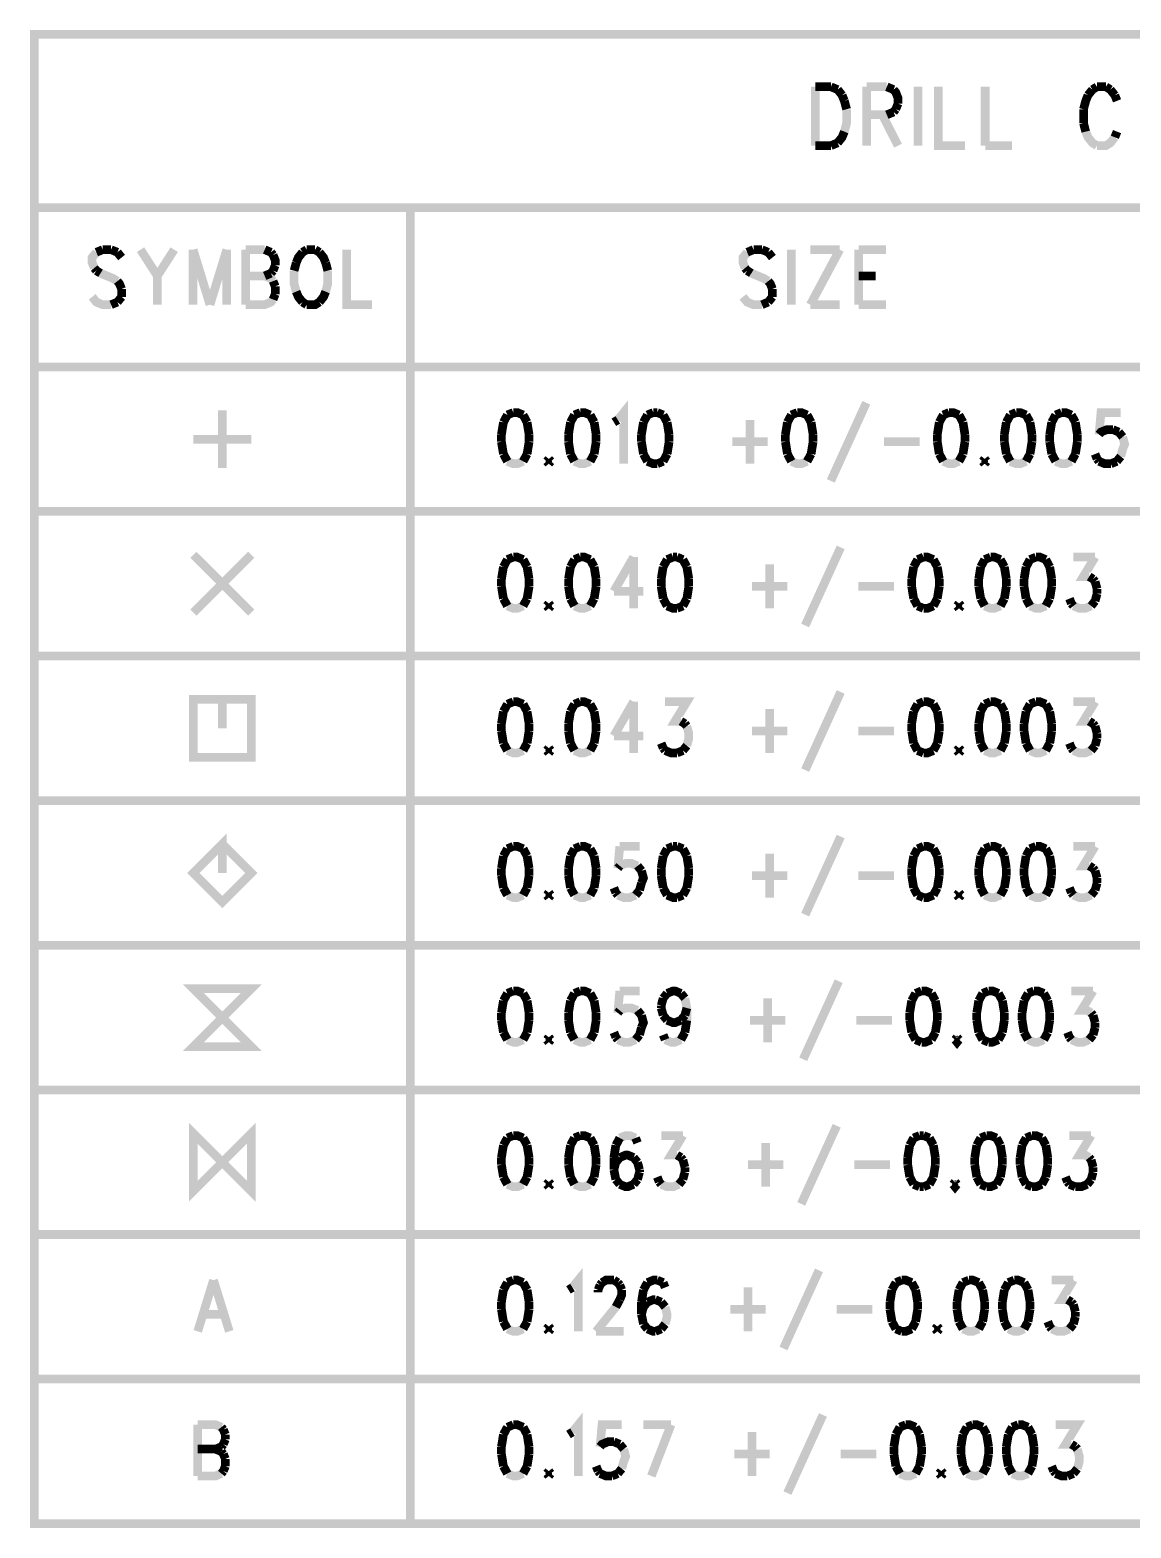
# Model space of a CAD drawing. Extents: x 7.3 to 17.4, y 4.7 to 13.3.
# Drawn here: x 13.742 to 15.646, y 8.192 to 10.783 of the extents above; entities that cross this region are included whole.
import ezdxf

# ---------------------------------------------------------------- set-up
doc = ezdxf.new("R2010")
doc.units = 0
doc.layers.add('DD_PHO', color=6, linetype='CONTINUOUS')

msp = doc.modelspace()

# ---------------------------------------------------------------- linework, layer by layer
at = {"layer": 'DD_PHO', "const_width": 0.015}
for points in [[(13.75, 10.775), (13.75, 8.2), (17.4, 8.2), (17.4, 10.775), (13.75, 10.775)], [(15.1, 10.68421), (15.1, 10.5825)], [(15.1, 10.68421), (15.12704, 10.68421)], [(15.12704, 10.68421), (15.13863, 10.67937)], [(15.13863, 10.67937), (15.14636, 10.66968)], [(15.14636, 10.66968), (15.15022, 10.66)], [(15.18886, 10.68421), (15.18886, 10.5825)], [(15.18886, 10.68421), (15.22363, 10.68421)], [(15.22363, 10.68421), (15.23522, 10.67937)], [(15.23522, 10.67937), (15.23909, 10.67453), (15.24295, 10.66484), (15.24295, 10.65515)], [(15.27772, 10.68421), (15.27772, 10.5825)], [(15.3125, 10.68421), (15.3125, 10.5825), (15.35886, 10.5825)], [(15.39363, 10.68421), (15.39363, 10.5825)], [(15.57136, 10.66968), (15.5675, 10.66), (15.56363, 10.64546)], [(15.57909, 10.67937), (15.57136, 10.66968)], [(15.58681, 10.68421), (15.57909, 10.67937)], [(15.60227, 10.68421), (15.58681, 10.68421)], [(15.61, 10.67937), (15.60227, 10.68421)], [(15.61772, 10.66968), (15.61, 10.67937)], [(15.62159, 10.66), (15.61772, 10.66968)], [(15.15022, 10.66), (15.15409, 10.64546)], [(15.15409, 10.64546), (15.15409, 10.62125), (15.15022, 10.60671)], [(15.23522, 10.64062), (15.22363, 10.63578)], [(15.23909, 10.64546), (15.23522, 10.64062)], [(15.24295, 10.65515), (15.23909, 10.64546)], [(15.56363, 10.64546), (15.56363, 10.62125)], [(15.22363, 10.63578), (15.18886, 10.63578)], [(15.2159, 10.63578), (15.24295, 10.5825)], [(15.56363, 10.62125), (15.5675, 10.60671)], [(15.13863, 10.58734), (15.12704, 10.5825)], [(15.15022, 10.60671), (15.14636, 10.59703), (15.13863, 10.58734)], [(15.5675, 10.60671), (15.57136, 10.59703), (15.57909, 10.58734), (15.58681, 10.5825)], [(15.58681, 10.5825), (15.60227, 10.5825), (15.61, 10.58734), (15.61772, 10.59703)], [(15.61772, 10.59703), (15.62159, 10.60671)], [(15.12704, 10.5825), (15.1, 10.5825)], [(15.39363, 10.5825), (15.44, 10.5825)], [(13.75, 10.475), (17.4, 10.475)], [(14.4, 10.475), (14.4, 8.2)], [(13.85727, 10.39812), (13.85, 10.38906), (13.85, 10.38), (13.85363, 10.37093)], [(13.86818, 10.40265), (13.85727, 10.39812)], [(13.88272, 10.40265), (13.86818, 10.40265)], [(13.89363, 10.39812), (13.88272, 10.40265)], [(13.9009, 10.38906), (13.89363, 10.39812)], [(13.93363, 10.40265), (13.96272, 10.35734)], [(13.99181, 10.40265), (13.96272, 10.35734)], [(14.02454, 10.40265), (14.02454, 10.3075)], [(14.02454, 10.40265), (14.05363, 10.3075)], [(14.08272, 10.40265), (14.05363, 10.3075)], [(14.08272, 10.40265), (14.08272, 10.3075)], [(14.11545, 10.40265), (14.11545, 10.3075)], [(14.11545, 10.40265), (14.14818, 10.40265)], [(14.14818, 10.40265), (14.15909, 10.39812)], [(14.15909, 10.39812), (14.16272, 10.39359)], [(14.16272, 10.39359), (14.16636, 10.38453), (14.16636, 10.37546)], [(14.20272, 10.38), (14.19909, 10.3664)], [(14.21363, 10.39812), (14.20636, 10.38906), (14.20272, 10.38)], [(14.2209, 10.40265), (14.21363, 10.39812)], [(14.23545, 10.40265), (14.2209, 10.40265)], [(14.24272, 10.39812), (14.23545, 10.40265)], [(14.25363, 10.38), (14.25, 10.38906), (14.24272, 10.39812)], [(14.25727, 10.3664), (14.25363, 10.38)], [(14.29, 10.40265), (14.29, 10.3075), (14.33363, 10.3075)], [(14.98227, 10.39812), (14.975, 10.38906), (14.975, 10.38), (14.97863, 10.37093)], [(14.99318, 10.40265), (14.98227, 10.39812)], [(15.00772, 10.40265), (14.99318, 10.40265)], [(15.01863, 10.39812), (15.00772, 10.40265)], [(15.0259, 10.38906), (15.01863, 10.39812)], [(15.05863, 10.40265), (15.05863, 10.3075)], [(15.14227, 10.40265), (15.09136, 10.3075)], [(15.09136, 10.40265), (15.14227, 10.40265)], [(15.175, 10.40265), (15.175, 10.3075)], [(15.175, 10.40265), (15.22227, 10.40265)], [(13.85363, 10.37093), (13.85727, 10.3664)], [(13.85727, 10.3664), (13.86454, 10.36187)], [(13.86454, 10.36187), (13.88636, 10.35281), (13.89363, 10.34828)], [(13.96272, 10.35734), (13.96272, 10.3075)], [(14.11545, 10.35734), (14.14818, 10.35734), (14.15909, 10.35281), (14.16272, 10.34828)], [(14.15909, 10.36187), (14.14818, 10.35734)], [(14.16272, 10.3664), (14.15909, 10.36187)], [(14.16636, 10.37546), (14.16272, 10.3664)], [(14.19909, 10.3664), (14.19909, 10.34375), (14.20272, 10.33015)], [(14.25363, 10.33015), (14.25727, 10.34375), (14.25727, 10.3664)], [(14.97863, 10.37093), (14.98227, 10.3664)], [(14.98227, 10.3664), (14.98954, 10.36187)], [(14.98954, 10.36187), (15.01136, 10.35281), (15.01863, 10.34828)], [(15.175, 10.35734), (15.20409, 10.35734)], [(13.89363, 10.34828), (13.89727, 10.34375), (13.9009, 10.33468)], [(13.9009, 10.33468), (13.9009, 10.32109)], [(14.16272, 10.34828), (14.16636, 10.33921)], [(14.16636, 10.33921), (14.16636, 10.32562)], [(14.20272, 10.33015), (14.20636, 10.32109), (14.21363, 10.31203)], [(14.24272, 10.31203), (14.25, 10.32109), (14.25363, 10.33015)], [(15.01863, 10.34828), (15.02227, 10.34375), (15.0259, 10.33468)], [(15.0259, 10.33468), (15.0259, 10.32109)], [(13.88272, 10.3075), (13.86818, 10.3075), (13.85727, 10.31203), (13.85, 10.32109)], [(13.89363, 10.31203), (13.88272, 10.3075)], [(13.9009, 10.32109), (13.89363, 10.31203)], [(14.16272, 10.31656), (14.15909, 10.31203), (14.14818, 10.3075), (14.11545, 10.3075)], [(14.16636, 10.32562), (14.16272, 10.31656)], [(14.21363, 10.31203), (14.2209, 10.3075)], [(14.2209, 10.3075), (14.23545, 10.3075), (14.24272, 10.31203)], [(15.00772, 10.3075), (14.99318, 10.3075), (14.98227, 10.31203), (14.975, 10.32109)], [(15.01863, 10.31203), (15.00772, 10.3075)], [(15.0259, 10.32109), (15.01863, 10.31203)], [(15.09136, 10.3075), (15.14227, 10.3075)], [(15.175, 10.3075), (15.22227, 10.3075)], [(17.4, 10.2), (13.75, 10.2)], [(14.075, 10.125), (14.075, 10.025)], [(14.57795, 10.12109), (14.56772, 10.11687)], [(14.595, 10.11687), (14.58477, 10.12109), (14.57795, 10.12109)], [(14.69386, 10.12109), (14.68363, 10.11687)], [(14.7109, 10.11687), (14.70068, 10.12109), (14.69386, 10.12109)], [(14.75863, 10.10843), (14.76886, 10.12109), (14.76886, 10.0325)], [(14.82, 10.12109), (14.80977, 10.11687)], [(14.82681, 10.12109), (14.82, 10.12109)], [(14.83704, 10.11687), (14.82681, 10.12109)], [(15.06886, 10.12109), (15.05863, 10.11687)], [(15.0859, 10.11687), (15.07568, 10.12109), (15.06886, 10.12109)], [(15.18818, 10.13796), (15.12681, 10.00296)], [(15.33136, 10.12109), (15.32113, 10.11687)], [(15.3484, 10.11687), (15.33818, 10.12109), (15.33136, 10.12109)], [(15.44727, 10.12109), (15.43704, 10.11687)], [(15.46431, 10.11687), (15.45409, 10.12109), (15.44727, 10.12109)], [(15.52568, 10.12109), (15.51545, 10.11687)], [(15.54272, 10.11687), (15.5325, 10.12109), (15.52568, 10.12109)], [(15.62795, 10.12109), (15.59386, 10.12109), (15.59045, 10.08312)], [(14.5609, 10.10421), (14.5575, 10.08312)], [(14.56772, 10.11687), (14.5609, 10.10421)], [(14.60181, 10.10421), (14.595, 10.11687)], [(14.60522, 10.08312), (14.60181, 10.10421)], [(14.67681, 10.10421), (14.6734, 10.08312)], [(14.68363, 10.11687), (14.67681, 10.10421)], [(14.71772, 10.10421), (14.7109, 10.11687)], [(14.72113, 10.08312), (14.71772, 10.10421)], [(14.75181, 10.10421), (14.75863, 10.10843)], [(14.80295, 10.10421), (14.79954, 10.08312)], [(14.80977, 10.11687), (14.80295, 10.10421)], [(14.84386, 10.10421), (14.83704, 10.11687)], [(14.84727, 10.08312), (14.84386, 10.10421)], [(14.98704, 10.10843), (14.98704, 10.0325)], [(15.05181, 10.10421), (15.0484, 10.08312)], [(15.05863, 10.11687), (15.05181, 10.10421)], [(15.09272, 10.10421), (15.0859, 10.11687)], [(15.09613, 10.08312), (15.09272, 10.10421)], [(15.31431, 10.10421), (15.3109, 10.08312)], [(15.32113, 10.11687), (15.31431, 10.10421)], [(15.35522, 10.10421), (15.3484, 10.11687)], [(15.35863, 10.08312), (15.35522, 10.10421)], [(15.43022, 10.10421), (15.42681, 10.08312)], [(15.43704, 10.11687), (15.43022, 10.10421)], [(15.47113, 10.10421), (15.46431, 10.11687)], [(15.47454, 10.08312), (15.47113, 10.10421)], [(15.50863, 10.10421), (15.50522, 10.08312)], [(15.51545, 10.11687), (15.50863, 10.10421)], [(15.54954, 10.10421), (15.54272, 10.11687)], [(15.55295, 10.08312), (15.54954, 10.10421)], [(14.025, 10.075), (14.125, 10.075)], [(14.5575, 10.08312), (14.5575, 10.07046)], [(14.5575, 10.07046), (14.5609, 10.04937)], [(14.60181, 10.04937), (14.60522, 10.07046)], [(14.60522, 10.07046), (14.60522, 10.08312)], [(14.6734, 10.08312), (14.6734, 10.07046)], [(14.6734, 10.07046), (14.67681, 10.04937)], [(14.71772, 10.04937), (14.72113, 10.07046)], [(14.72113, 10.07046), (14.72113, 10.08312)], [(14.79954, 10.08312), (14.79954, 10.07046)], [(14.79954, 10.07046), (14.80295, 10.04937)], [(14.84386, 10.04937), (14.84727, 10.07046)], [(14.84727, 10.07046), (14.84727, 10.08312)], [(14.95636, 10.07046), (15.01772, 10.07046)], [(15.0484, 10.08312), (15.0484, 10.07046)], [(15.0484, 10.07046), (15.05181, 10.04937)], [(15.09272, 10.04937), (15.09613, 10.07046)], [(15.09613, 10.07046), (15.09613, 10.08312)], [(15.21886, 10.07046), (15.28022, 10.07046)], [(15.3109, 10.08312), (15.3109, 10.07046)], [(15.3109, 10.07046), (15.31431, 10.04937)], [(15.35522, 10.04937), (15.35863, 10.07046)], [(15.35863, 10.07046), (15.35863, 10.08312)], [(15.42681, 10.08312), (15.42681, 10.07046)], [(15.42681, 10.07046), (15.43022, 10.04937)], [(15.47113, 10.04937), (15.47454, 10.07046)], [(15.47454, 10.07046), (15.47454, 10.08312)], [(15.50522, 10.08312), (15.50522, 10.07046)], [(15.50522, 10.07046), (15.50863, 10.04937)], [(15.54954, 10.04937), (15.55295, 10.07046)], [(15.55295, 10.07046), (15.55295, 10.08312)], [(15.59045, 10.08312), (15.59386, 10.08734), (15.60409, 10.09156), (15.61431, 10.09156)], [(15.61431, 10.09156), (15.62454, 10.08734)], [(15.62454, 10.08734), (15.63136, 10.0789)], [(15.63136, 10.0789), (15.63477, 10.06625), (15.63136, 10.05781), (15.62795, 10.04515)], [(14.5609, 10.04937), (14.56772, 10.03671)], [(14.595, 10.03671), (14.60181, 10.04937)], [(14.67681, 10.04937), (14.68363, 10.03671)], [(14.7109, 10.03671), (14.71772, 10.04937)], [(14.80295, 10.04937), (14.80977, 10.03671)], [(14.83704, 10.03671), (14.84386, 10.04937)], [(15.05181, 10.04937), (15.05863, 10.03671)], [(15.0859, 10.03671), (15.09272, 10.04937)], [(15.31431, 10.04937), (15.32113, 10.03671)], [(15.3484, 10.03671), (15.35522, 10.04937)], [(15.43022, 10.04937), (15.43704, 10.03671)], [(15.46431, 10.03671), (15.47113, 10.04937)], [(15.50863, 10.04937), (15.51545, 10.03671)], [(15.54272, 10.03671), (15.54954, 10.04937)], [(15.58704, 10.04093), (15.58363, 10.04937)], [(15.62795, 10.04515), (15.62113, 10.03671)], [(14.56772, 10.03671), (14.57795, 10.0325), (14.58477, 10.0325), (14.595, 10.03671)], [(14.63931, 10.04093), (14.6359, 10.03671)], [(14.6359, 10.03671), (14.63931, 10.0325)], [(14.64272, 10.03671), (14.63931, 10.04093)], [(14.63931, 10.0325), (14.64272, 10.03671)], [(14.68363, 10.03671), (14.69386, 10.0325), (14.70068, 10.0325), (14.7109, 10.03671)], [(14.80977, 10.03671), (14.82, 10.0325), (14.82681, 10.0325)], [(14.82681, 10.0325), (14.83704, 10.03671)], [(15.05863, 10.03671), (15.06886, 10.0325), (15.07568, 10.0325), (15.0859, 10.03671)], [(15.32113, 10.03671), (15.33136, 10.0325), (15.33818, 10.0325), (15.3484, 10.03671)], [(15.39272, 10.04093), (15.38931, 10.03671)], [(15.38931, 10.03671), (15.39272, 10.0325)], [(15.39613, 10.03671), (15.39272, 10.04093)], [(15.39272, 10.0325), (15.39613, 10.03671)], [(15.43704, 10.03671), (15.44727, 10.0325), (15.45409, 10.0325), (15.46431, 10.03671)], [(15.51545, 10.03671), (15.52568, 10.0325), (15.5325, 10.0325), (15.54272, 10.03671)], [(15.59045, 10.03671), (15.58704, 10.04093)], [(15.6109, 10.0325), (15.60068, 10.0325), (15.59045, 10.03671)], [(15.62113, 10.03671), (15.6109, 10.0325)], [(13.75, 9.95), (17.4, 9.95)], [(15.14386, 9.88796), (15.0825, 9.75296)], [(14.025, 9.875), (14.125, 9.775)], [(14.125, 9.875), (14.025, 9.775)], [(14.56772, 9.86687), (14.5609, 9.85421)], [(14.57795, 9.87109), (14.56772, 9.86687)], [(14.595, 9.86687), (14.58477, 9.87109), (14.57795, 9.87109)], [(14.60181, 9.85421), (14.595, 9.86687)], [(14.68363, 9.86687), (14.67681, 9.85421)], [(14.69386, 9.87109), (14.68363, 9.86687)], [(14.7109, 9.86687), (14.70068, 9.87109), (14.69386, 9.87109)], [(14.71772, 9.85421), (14.7109, 9.86687)], [(14.7859, 9.87109), (14.75181, 9.81203)], [(14.7859, 9.87109), (14.7859, 9.7825)], [(14.84386, 9.86687), (14.83704, 9.85421)], [(14.85409, 9.87109), (14.84386, 9.86687)], [(14.8609, 9.87109), (14.85409, 9.87109)], [(14.87113, 9.86687), (14.8609, 9.87109)], [(14.87795, 9.85421), (14.87113, 9.86687)], [(15.27681, 9.86687), (15.27, 9.85421)], [(15.28704, 9.87109), (15.27681, 9.86687)], [(15.30409, 9.86687), (15.29386, 9.87109), (15.28704, 9.87109)], [(15.3109, 9.85421), (15.30409, 9.86687)], [(15.39272, 9.86687), (15.3859, 9.85421)], [(15.40295, 9.87109), (15.39272, 9.86687)], [(15.42, 9.86687), (15.40977, 9.87109), (15.40295, 9.87109)], [(15.42681, 9.85421), (15.42, 9.86687)], [(15.47113, 9.86687), (15.46431, 9.85421)], [(15.48136, 9.87109), (15.47113, 9.86687)], [(15.4984, 9.86687), (15.48818, 9.87109), (15.48136, 9.87109)], [(15.50522, 9.85421), (15.4984, 9.86687)], [(15.54613, 9.87109), (15.58363, 9.87109)], [(15.58363, 9.87109), (15.56318, 9.83734), (15.5734, 9.83734)], [(14.5609, 9.85421), (14.5575, 9.83312)], [(14.60522, 9.83312), (14.60181, 9.85421)], [(14.67681, 9.85421), (14.6734, 9.83312)], [(14.72113, 9.83312), (14.71772, 9.85421)], [(14.83704, 9.85421), (14.83363, 9.83312)], [(14.88136, 9.83312), (14.87795, 9.85421)], [(15.02113, 9.85843), (15.02113, 9.7825)], [(15.27, 9.85421), (15.26659, 9.83312)], [(15.31431, 9.83312), (15.3109, 9.85421)], [(15.3859, 9.85421), (15.3825, 9.83312)], [(15.43022, 9.83312), (15.42681, 9.85421)], [(15.46431, 9.85421), (15.4609, 9.83312)], [(15.50863, 9.83312), (15.50522, 9.85421)], [(15.5734, 9.83734), (15.58022, 9.83312)], [(14.5575, 9.83312), (14.5575, 9.82046)], [(14.5575, 9.82046), (14.5609, 9.79937)], [(14.60181, 9.79937), (14.60522, 9.82046)], [(14.60522, 9.82046), (14.60522, 9.83312)], [(14.6734, 9.83312), (14.6734, 9.82046)], [(14.6734, 9.82046), (14.67681, 9.79937)], [(14.71772, 9.79937), (14.72113, 9.82046)], [(14.72113, 9.82046), (14.72113, 9.83312)], [(14.75181, 9.81203), (14.80295, 9.81203)], [(14.83363, 9.83312), (14.83363, 9.82046)], [(14.83363, 9.82046), (14.83704, 9.79937)], [(14.87795, 9.79937), (14.88136, 9.82046)], [(14.88136, 9.82046), (14.88136, 9.83312)], [(14.99045, 9.82046), (15.05181, 9.82046)], [(15.17454, 9.82046), (15.2359, 9.82046)], [(15.26659, 9.83312), (15.26659, 9.82046)], [(15.26659, 9.82046), (15.27, 9.79937)], [(15.3109, 9.79937), (15.31431, 9.82046)], [(15.31431, 9.82046), (15.31431, 9.83312)], [(15.3825, 9.83312), (15.3825, 9.82046)], [(15.3825, 9.82046), (15.3859, 9.79937)], [(15.42681, 9.79937), (15.43022, 9.82046)], [(15.43022, 9.82046), (15.43022, 9.83312)], [(15.4609, 9.83312), (15.4609, 9.82046)], [(15.4609, 9.82046), (15.46431, 9.79937)], [(15.50522, 9.79937), (15.50863, 9.82046)], [(15.50863, 9.82046), (15.50863, 9.83312)], [(15.58022, 9.83312), (15.58363, 9.8289)], [(15.58363, 9.8289), (15.58704, 9.81625)], [(15.58704, 9.81625), (15.58704, 9.80781)], [(14.5609, 9.79937), (14.56772, 9.78671)], [(14.56772, 9.78671), (14.57795, 9.7825), (14.58477, 9.7825), (14.595, 9.78671)], [(14.595, 9.78671), (14.60181, 9.79937)], [(14.63931, 9.79093), (14.6359, 9.78671)], [(14.6359, 9.78671), (14.63931, 9.7825)], [(14.64272, 9.78671), (14.63931, 9.79093)], [(14.63931, 9.7825), (14.64272, 9.78671)], [(14.67681, 9.79937), (14.68363, 9.78671)], [(14.68363, 9.78671), (14.69386, 9.7825), (14.70068, 9.7825), (14.7109, 9.78671)], [(14.7109, 9.78671), (14.71772, 9.79937)], [(14.83704, 9.79937), (14.84386, 9.78671)], [(14.84386, 9.78671), (14.85409, 9.7825), (14.8609, 9.7825)], [(14.8609, 9.7825), (14.87113, 9.78671)], [(14.87113, 9.78671), (14.87795, 9.79937)], [(15.27, 9.79937), (15.27681, 9.78671)], [(15.27681, 9.78671), (15.28704, 9.7825)], [(15.28704, 9.7825), (15.29386, 9.7825), (15.30409, 9.78671)], [(15.30409, 9.78671), (15.3109, 9.79937)], [(15.3484, 9.79093), (15.345, 9.78671)], [(15.345, 9.78671), (15.3484, 9.7825)], [(15.35181, 9.78671), (15.3484, 9.79093)], [(15.3484, 9.7825), (15.35181, 9.78671)], [(15.3859, 9.79937), (15.39272, 9.78671)], [(15.39272, 9.78671), (15.40295, 9.7825), (15.40977, 9.7825), (15.42, 9.78671)], [(15.42, 9.78671), (15.42681, 9.79937)], [(15.46431, 9.79937), (15.47113, 9.78671)], [(15.47113, 9.78671), (15.48136, 9.7825), (15.48818, 9.7825), (15.4984, 9.78671)], [(15.4984, 9.78671), (15.50522, 9.79937)], [(15.54272, 9.79093), (15.53931, 9.79937)], [(15.54613, 9.78671), (15.54272, 9.79093)], [(15.57681, 9.78671), (15.56659, 9.7825), (15.55636, 9.7825), (15.54613, 9.78671)], [(15.58363, 9.79515), (15.57681, 9.78671)], [(15.58704, 9.80781), (15.58363, 9.79515)], [(13.75, 9.7), (17.4, 9.7)], [(15.14386, 9.63796), (15.0825, 9.50296)], [(14.075, 9.575), (14.075, 9.625), (14.025, 9.625), (14.025, 9.525), (14.125, 9.525), (14.125, 9.625), (14.075, 9.625)], [(14.5609, 9.60421), (14.5575, 9.58312)], [(14.56772, 9.61687), (14.5609, 9.60421)], [(14.57795, 9.62109), (14.56772, 9.61687)], [(14.595, 9.61687), (14.58477, 9.62109), (14.57795, 9.62109)], [(14.60181, 9.60421), (14.595, 9.61687)], [(14.60522, 9.58312), (14.60181, 9.60421)], [(14.67681, 9.60421), (14.6734, 9.58312)], [(14.68363, 9.61687), (14.67681, 9.60421)], [(14.69386, 9.62109), (14.68363, 9.61687)], [(14.7109, 9.61687), (14.70068, 9.62109), (14.69386, 9.62109)], [(14.71772, 9.60421), (14.7109, 9.61687)], [(14.72113, 9.58312), (14.71772, 9.60421)], [(14.7859, 9.62109), (14.75181, 9.56203)], [(14.7859, 9.62109), (14.7859, 9.5325)], [(14.84045, 9.62109), (14.87795, 9.62109), (14.8575, 9.58734), (14.86772, 9.58734)], [(15.02113, 9.60843), (15.02113, 9.5325)], [(15.27, 9.60421), (15.26659, 9.58312)], [(15.27681, 9.61687), (15.27, 9.60421)], [(15.28704, 9.62109), (15.27681, 9.61687)], [(15.30409, 9.61687), (15.29386, 9.62109), (15.28704, 9.62109)], [(15.3109, 9.60421), (15.30409, 9.61687)], [(15.31431, 9.58312), (15.3109, 9.60421)], [(15.3859, 9.60421), (15.3825, 9.58312)], [(15.39272, 9.61687), (15.3859, 9.60421)], [(15.40295, 9.62109), (15.39272, 9.61687)], [(15.42, 9.61687), (15.40977, 9.62109), (15.40295, 9.62109)], [(15.42681, 9.60421), (15.42, 9.61687)], [(15.43022, 9.58312), (15.42681, 9.60421)], [(15.46431, 9.60421), (15.4609, 9.58312)], [(15.47113, 9.61687), (15.46431, 9.60421)], [(15.48136, 9.62109), (15.47113, 9.61687)], [(15.4984, 9.61687), (15.48818, 9.62109), (15.48136, 9.62109)], [(15.50522, 9.60421), (15.4984, 9.61687)], [(15.50863, 9.58312), (15.50522, 9.60421)], [(15.54613, 9.62109), (15.58363, 9.62109)], [(15.58363, 9.62109), (15.56318, 9.58734), (15.5734, 9.58734)], [(14.5575, 9.58312), (14.5575, 9.57046)], [(14.60522, 9.57046), (14.60522, 9.58312)], [(14.6734, 9.58312), (14.6734, 9.57046)], [(14.72113, 9.57046), (14.72113, 9.58312)], [(14.86772, 9.58734), (14.87454, 9.58312)], [(14.87454, 9.58312), (14.87795, 9.5789)], [(14.87795, 9.5789), (14.88136, 9.56625), (14.88136, 9.55781), (14.87795, 9.54515)], [(15.26659, 9.58312), (15.26659, 9.57046)], [(15.31431, 9.57046), (15.31431, 9.58312)], [(15.3825, 9.58312), (15.3825, 9.57046)], [(15.43022, 9.57046), (15.43022, 9.58312)], [(15.4609, 9.58312), (15.4609, 9.57046)], [(15.50863, 9.57046), (15.50863, 9.58312)], [(15.5734, 9.58734), (15.58022, 9.58312)], [(15.58022, 9.58312), (15.58363, 9.5789)], [(15.58363, 9.5789), (15.58704, 9.56625)], [(14.5575, 9.57046), (14.5609, 9.54937)], [(14.60181, 9.54937), (14.60522, 9.57046)], [(14.6734, 9.57046), (14.67681, 9.54937)], [(14.71772, 9.54937), (14.72113, 9.57046)], [(14.75181, 9.56203), (14.80295, 9.56203)], [(14.99045, 9.57046), (15.05181, 9.57046)], [(15.17454, 9.57046), (15.2359, 9.57046)], [(15.26659, 9.57046), (15.27, 9.54937)], [(15.3109, 9.54937), (15.31431, 9.57046)], [(15.3825, 9.57046), (15.3859, 9.54937)], [(15.42681, 9.54937), (15.43022, 9.57046)], [(15.4609, 9.57046), (15.46431, 9.54937)], [(15.50522, 9.54937), (15.50863, 9.57046)], [(15.58704, 9.55781), (15.58363, 9.54515)], [(15.58704, 9.56625), (15.58704, 9.55781)], [(14.5609, 9.54937), (14.56772, 9.53671)], [(14.56772, 9.53671), (14.57795, 9.5325), (14.58477, 9.5325), (14.595, 9.53671)], [(14.595, 9.53671), (14.60181, 9.54937)], [(14.63931, 9.54093), (14.6359, 9.53671)], [(14.6359, 9.53671), (14.63931, 9.5325)], [(14.64272, 9.53671), (14.63931, 9.54093)], [(14.63931, 9.5325), (14.64272, 9.53671)], [(14.67681, 9.54937), (14.68363, 9.53671)], [(14.68363, 9.53671), (14.69386, 9.5325), (14.70068, 9.5325), (14.7109, 9.53671)], [(14.7109, 9.53671), (14.71772, 9.54937)], [(14.83704, 9.54093), (14.83363, 9.54937)], [(14.84045, 9.53671), (14.83704, 9.54093)], [(14.8609, 9.5325), (14.85068, 9.5325), (14.84045, 9.53671)], [(14.87113, 9.53671), (14.8609, 9.5325)], [(14.87795, 9.54515), (14.87113, 9.53671)], [(15.27, 9.54937), (15.27681, 9.53671)], [(15.27681, 9.53671), (15.28704, 9.5325)], [(15.28704, 9.5325), (15.29386, 9.5325), (15.30409, 9.53671)], [(15.30409, 9.53671), (15.3109, 9.54937)], [(15.3484, 9.54093), (15.345, 9.53671)], [(15.345, 9.53671), (15.3484, 9.5325)], [(15.35181, 9.53671), (15.3484, 9.54093)], [(15.3484, 9.5325), (15.35181, 9.53671)], [(15.3859, 9.54937), (15.39272, 9.53671)], [(15.39272, 9.53671), (15.40295, 9.5325), (15.40977, 9.5325), (15.42, 9.53671)], [(15.42, 9.53671), (15.42681, 9.54937)], [(15.46431, 9.54937), (15.47113, 9.53671)], [(15.47113, 9.53671), (15.48136, 9.5325), (15.48818, 9.5325), (15.4984, 9.53671)], [(15.4984, 9.53671), (15.50522, 9.54937)], [(15.54272, 9.54093), (15.53931, 9.54937)], [(15.54613, 9.53671), (15.54272, 9.54093)], [(15.57681, 9.53671), (15.56659, 9.5325), (15.55636, 9.5325), (15.54613, 9.53671)], [(15.58363, 9.54515), (15.57681, 9.53671)], [(13.75, 9.45), (17.4, 9.45)], [(14.075, 9.325), (14.075, 9.375), (14.025, 9.325), (14.075, 9.275), (14.125, 9.325), (14.075, 9.375)], [(14.57795, 9.37109), (14.56772, 9.36687)], [(14.595, 9.36687), (14.58477, 9.37109), (14.57795, 9.37109)], [(14.69386, 9.37109), (14.68363, 9.36687)], [(14.7109, 9.36687), (14.70068, 9.37109), (14.69386, 9.37109)], [(14.76204, 9.37109), (14.75863, 9.33312)], [(14.79613, 9.37109), (14.76204, 9.37109)], [(14.85409, 9.37109), (14.84386, 9.36687)], [(14.8609, 9.37109), (14.85409, 9.37109)], [(14.87113, 9.36687), (14.8609, 9.37109)], [(15.14386, 9.38796), (15.0825, 9.25296)], [(15.28704, 9.37109), (15.27681, 9.36687)], [(15.30409, 9.36687), (15.29386, 9.37109), (15.28704, 9.37109)], [(15.40295, 9.37109), (15.39272, 9.36687)], [(15.42, 9.36687), (15.40977, 9.37109), (15.40295, 9.37109)], [(15.48136, 9.37109), (15.47113, 9.36687)], [(15.4984, 9.36687), (15.48818, 9.37109), (15.48136, 9.37109)], [(15.54613, 9.37109), (15.58363, 9.37109)], [(15.58363, 9.37109), (15.56318, 9.33734), (15.5734, 9.33734)], [(14.5609, 9.35421), (14.5575, 9.33312)], [(14.56772, 9.36687), (14.5609, 9.35421)], [(14.60181, 9.35421), (14.595, 9.36687)], [(14.60522, 9.33312), (14.60181, 9.35421)], [(14.67681, 9.35421), (14.6734, 9.33312)], [(14.68363, 9.36687), (14.67681, 9.35421)], [(14.71772, 9.35421), (14.7109, 9.36687)], [(14.72113, 9.33312), (14.71772, 9.35421)], [(14.83704, 9.35421), (14.83363, 9.33312)], [(14.84386, 9.36687), (14.83704, 9.35421)], [(14.87795, 9.35421), (14.87113, 9.36687)], [(14.88136, 9.33312), (14.87795, 9.35421)], [(15.02113, 9.35843), (15.02113, 9.2825)], [(15.27, 9.35421), (15.26659, 9.33312)], [(15.27681, 9.36687), (15.27, 9.35421)], [(15.3109, 9.35421), (15.30409, 9.36687)], [(15.31431, 9.33312), (15.3109, 9.35421)], [(15.3859, 9.35421), (15.3825, 9.33312)], [(15.39272, 9.36687), (15.3859, 9.35421)], [(15.42681, 9.35421), (15.42, 9.36687)], [(15.43022, 9.33312), (15.42681, 9.35421)], [(15.46431, 9.35421), (15.4609, 9.33312)], [(15.47113, 9.36687), (15.46431, 9.35421)], [(15.50522, 9.35421), (15.4984, 9.36687)], [(15.50863, 9.33312), (15.50522, 9.35421)], [(14.5575, 9.33312), (14.5575, 9.32046)], [(14.5575, 9.32046), (14.5609, 9.29937)], [(14.60181, 9.29937), (14.60522, 9.32046)], [(14.60522, 9.32046), (14.60522, 9.33312)], [(14.6734, 9.33312), (14.6734, 9.32046)], [(14.6734, 9.32046), (14.67681, 9.29937)], [(14.71772, 9.29937), (14.72113, 9.32046)], [(14.72113, 9.32046), (14.72113, 9.33312)], [(14.75863, 9.33312), (14.76204, 9.33734)], [(14.76204, 9.33734), (14.77227, 9.34156), (14.7825, 9.34156), (14.79272, 9.33734)], [(14.79272, 9.33734), (14.79954, 9.3289)], [(14.79954, 9.3289), (14.80295, 9.31625), (14.79954, 9.30781)], [(14.83363, 9.33312), (14.83363, 9.32046)], [(14.83363, 9.32046), (14.83704, 9.29937)], [(14.87795, 9.29937), (14.88136, 9.32046)], [(14.88136, 9.32046), (14.88136, 9.33312)], [(14.99045, 9.32046), (15.05181, 9.32046)], [(15.17454, 9.32046), (15.2359, 9.32046)], [(15.26659, 9.33312), (15.26659, 9.32046)], [(15.26659, 9.32046), (15.27, 9.29937)], [(15.3109, 9.29937), (15.31431, 9.32046)], [(15.31431, 9.32046), (15.31431, 9.33312)], [(15.3825, 9.33312), (15.3825, 9.32046)], [(15.3825, 9.32046), (15.3859, 9.29937)], [(15.42681, 9.29937), (15.43022, 9.32046)], [(15.43022, 9.32046), (15.43022, 9.33312)], [(15.4609, 9.33312), (15.4609, 9.32046)], [(15.4609, 9.32046), (15.46431, 9.29937)], [(15.50522, 9.29937), (15.50863, 9.32046)], [(15.50863, 9.32046), (15.50863, 9.33312)], [(15.5734, 9.33734), (15.58022, 9.33312)], [(15.58022, 9.33312), (15.58363, 9.3289)], [(15.58363, 9.3289), (15.58704, 9.31625)], [(14.5609, 9.29937), (14.56772, 9.28671)], [(14.595, 9.28671), (14.60181, 9.29937)], [(14.63931, 9.29093), (14.6359, 9.28671)], [(14.64272, 9.28671), (14.63931, 9.29093)], [(14.67681, 9.29937), (14.68363, 9.28671)], [(14.7109, 9.28671), (14.71772, 9.29937)], [(14.75522, 9.29093), (14.75181, 9.29937)], [(14.75863, 9.28671), (14.75522, 9.29093)], [(14.79613, 9.29515), (14.78931, 9.28671)], [(14.79954, 9.30781), (14.79613, 9.29515)], [(14.83704, 9.29937), (14.84386, 9.28671)], [(14.87113, 9.28671), (14.87795, 9.29937)], [(15.27, 9.29937), (15.27681, 9.28671)], [(15.30409, 9.28671), (15.3109, 9.29937)], [(15.3484, 9.29093), (15.345, 9.28671)], [(15.35181, 9.28671), (15.3484, 9.29093)], [(15.3859, 9.29937), (15.39272, 9.28671)], [(15.42, 9.28671), (15.42681, 9.29937)], [(15.46431, 9.29937), (15.47113, 9.28671)], [(15.4984, 9.28671), (15.50522, 9.29937)], [(15.54272, 9.29093), (15.53931, 9.29937)], [(15.54613, 9.28671), (15.54272, 9.29093)], [(15.58363, 9.29515), (15.57681, 9.28671)], [(15.58704, 9.30781), (15.58363, 9.29515)], [(15.58704, 9.31625), (15.58704, 9.30781)], [(14.56772, 9.28671), (14.57795, 9.2825), (14.58477, 9.2825), (14.595, 9.28671)], [(14.6359, 9.28671), (14.63931, 9.2825)], [(14.63931, 9.2825), (14.64272, 9.28671)], [(14.68363, 9.28671), (14.69386, 9.2825), (14.70068, 9.2825), (14.7109, 9.28671)], [(14.78931, 9.28671), (14.77909, 9.2825), (14.76886, 9.2825), (14.75863, 9.28671)], [(14.84386, 9.28671), (14.85409, 9.2825), (14.8609, 9.2825)], [(14.8609, 9.2825), (14.87113, 9.28671)], [(15.27681, 9.28671), (15.28704, 9.2825)], [(15.28704, 9.2825), (15.29386, 9.2825), (15.30409, 9.28671)], [(15.345, 9.28671), (15.3484, 9.2825)], [(15.3484, 9.2825), (15.35181, 9.28671)], [(15.39272, 9.28671), (15.40295, 9.2825), (15.40977, 9.2825), (15.42, 9.28671)], [(15.47113, 9.28671), (15.48136, 9.2825), (15.48818, 9.2825), (15.4984, 9.28671)], [(15.57681, 9.28671), (15.56659, 9.2825), (15.55636, 9.2825), (15.54613, 9.28671)], [(13.75, 9.2), (17.4, 9.2)], [(15.14045, 9.13796), (15.07909, 9.00296)], [(14.025, 9.125), (14.125, 9.125), (14.025, 9.025), (14.125, 9.025), (14.025, 9.125)], [(14.56772, 9.11687), (14.5609, 9.10421)], [(14.57795, 9.12109), (14.56772, 9.11687)], [(14.595, 9.11687), (14.58477, 9.12109), (14.57795, 9.12109)], [(14.60181, 9.10421), (14.595, 9.11687)], [(14.68363, 9.11687), (14.67681, 9.10421)], [(14.69386, 9.12109), (14.68363, 9.11687)], [(14.7109, 9.11687), (14.70068, 9.12109), (14.69386, 9.12109)], [(14.71772, 9.10421), (14.7109, 9.11687)], [(14.76204, 9.12109), (14.75863, 9.08312)], [(14.79613, 9.12109), (14.76204, 9.12109)], [(14.83704, 9.10843), (14.84386, 9.11687)], [(14.84386, 9.11687), (14.85409, 9.12109), (14.8575, 9.12109), (14.86772, 9.11687)], [(14.86772, 9.11687), (14.87454, 9.10843)], [(15.2734, 9.11687), (15.26659, 9.10421)], [(15.28363, 9.12109), (15.2734, 9.11687)], [(15.30068, 9.11687), (15.29045, 9.12109), (15.28363, 9.12109)], [(15.3075, 9.10421), (15.30068, 9.11687)], [(15.38931, 9.11687), (15.3825, 9.10421)], [(15.39954, 9.12109), (15.38931, 9.11687)], [(15.41659, 9.11687), (15.40636, 9.12109), (15.39954, 9.12109)], [(15.4234, 9.10421), (15.41659, 9.11687)], [(15.46772, 9.11687), (15.4609, 9.10421)], [(15.47795, 9.12109), (15.46772, 9.11687)], [(15.495, 9.11687), (15.48477, 9.12109), (15.47795, 9.12109)], [(15.50181, 9.10421), (15.495, 9.11687)], [(15.54272, 9.12109), (15.58022, 9.12109)], [(15.58022, 9.12109), (15.55977, 9.08734), (15.57, 9.08734), (15.57681, 9.08312)], [(14.5609, 9.10421), (14.5575, 9.08312)], [(14.60522, 9.08312), (14.60181, 9.10421)], [(14.67681, 9.10421), (14.6734, 9.08312)], [(14.72113, 9.08312), (14.71772, 9.10421)], [(14.75863, 9.08312), (14.76204, 9.08734)], [(14.76204, 9.08734), (14.77227, 9.09156), (14.7825, 9.09156), (14.79272, 9.08734)], [(14.79272, 9.08734), (14.79954, 9.0789)], [(14.83363, 9.09578), (14.83704, 9.10843)], [(14.83363, 9.09156), (14.83363, 9.09578)], [(14.83704, 9.0789), (14.83363, 9.09156)], [(14.87454, 9.10843), (14.87795, 9.09156), (14.87795, 9.07046)], [(14.87795, 9.09156), (14.87454, 9.0789)], [(15.01772, 9.10843), (15.01772, 9.0325)], [(15.26659, 9.10421), (15.26318, 9.08312)], [(15.3109, 9.08312), (15.3075, 9.10421)], [(15.3825, 9.10421), (15.37909, 9.08312)], [(15.42681, 9.08312), (15.4234, 9.10421)], [(15.4609, 9.10421), (15.4575, 9.08312)], [(15.50522, 9.08312), (15.50181, 9.10421)], [(14.5575, 9.08312), (14.5575, 9.07046)], [(14.5575, 9.07046), (14.5609, 9.04937)], [(14.60181, 9.04937), (14.60522, 9.07046)], [(14.60522, 9.07046), (14.60522, 9.08312)], [(14.6734, 9.08312), (14.6734, 9.07046)], [(14.6734, 9.07046), (14.67681, 9.04937)], [(14.71772, 9.04937), (14.72113, 9.07046)], [(14.72113, 9.07046), (14.72113, 9.08312)], [(14.79954, 9.05781), (14.79613, 9.04515)], [(14.79954, 9.0789), (14.80295, 9.06625), (14.79954, 9.05781)], [(14.84386, 9.07046), (14.83704, 9.0789)], [(14.86772, 9.07046), (14.8575, 9.06625), (14.85409, 9.06625), (14.84386, 9.07046)], [(14.87454, 9.0789), (14.86772, 9.07046)], [(14.87795, 9.07046), (14.87454, 9.04937)], [(14.98704, 9.07046), (15.0484, 9.07046)], [(15.17113, 9.07046), (15.2325, 9.07046)], [(15.26318, 9.08312), (15.26318, 9.07046)], [(15.26318, 9.07046), (15.26659, 9.04937)], [(15.3075, 9.04937), (15.3109, 9.07046)], [(15.3109, 9.07046), (15.3109, 9.08312)], [(15.37909, 9.08312), (15.37909, 9.07046)], [(15.37909, 9.07046), (15.3825, 9.04937)], [(15.4234, 9.04937), (15.42681, 9.07046)], [(15.42681, 9.07046), (15.42681, 9.08312)], [(15.4575, 9.08312), (15.4575, 9.07046)], [(15.4575, 9.07046), (15.4609, 9.04937)], [(15.50181, 9.04937), (15.50522, 9.07046)], [(15.50522, 9.07046), (15.50522, 9.08312)], [(15.57681, 9.08312), (15.58022, 9.0789)], [(15.58022, 9.0789), (15.58363, 9.06625)], [(15.58363, 9.05781), (15.58022, 9.04515)], [(15.58363, 9.06625), (15.58363, 9.05781)], [(14.5609, 9.04937), (14.56772, 9.03671)], [(14.56772, 9.03671), (14.57795, 9.0325), (14.58477, 9.0325), (14.595, 9.03671)], [(14.595, 9.03671), (14.60181, 9.04937)], [(14.63931, 9.04093), (14.6359, 9.03671)], [(14.6359, 9.03671), (14.63931, 9.0325)], [(14.64272, 9.03671), (14.63931, 9.04093)], [(14.63931, 9.0325), (14.64272, 9.03671)], [(14.67681, 9.04937), (14.68363, 9.03671)], [(14.68363, 9.03671), (14.69386, 9.0325), (14.70068, 9.0325), (14.7109, 9.03671)], [(14.7109, 9.03671), (14.71772, 9.04937)], [(14.75522, 9.04093), (14.75181, 9.04937)], [(14.75863, 9.03671), (14.75522, 9.04093)], [(14.78931, 9.03671), (14.77909, 9.0325), (14.76886, 9.0325), (14.75863, 9.03671)], [(14.79613, 9.04515), (14.78931, 9.03671)], [(14.84045, 9.03671), (14.83704, 9.04515)], [(14.86772, 9.03671), (14.8575, 9.0325), (14.85068, 9.0325), (14.84045, 9.03671)], [(14.87454, 9.04937), (14.86772, 9.03671)], [(15.26659, 9.04937), (15.2734, 9.03671)], [(15.2734, 9.03671), (15.28363, 9.0325)], [(15.28363, 9.0325), (15.29045, 9.0325), (15.30068, 9.03671)], [(15.30068, 9.03671), (15.3075, 9.04937)], [(15.345, 9.04093), (15.34159, 9.03671)], [(15.34159, 9.03671), (15.345, 9.0325), (15.3484, 9.03671)], [(15.3484, 9.03671), (15.345, 9.04093)], [(15.3825, 9.04937), (15.38931, 9.03671)], [(15.38931, 9.03671), (15.39954, 9.0325)], [(15.39954, 9.0325), (15.40636, 9.0325), (15.41659, 9.03671)], [(15.41659, 9.03671), (15.4234, 9.04937)], [(15.4609, 9.04937), (15.46772, 9.03671)], [(15.46772, 9.03671), (15.47795, 9.0325), (15.48477, 9.0325), (15.495, 9.03671)], [(15.495, 9.03671), (15.50181, 9.04937)], [(15.53931, 9.04093), (15.5359, 9.04937)], [(15.54272, 9.03671), (15.53931, 9.04093)], [(15.5734, 9.03671), (15.56318, 9.0325), (15.55295, 9.0325), (15.54272, 9.03671)], [(15.58022, 9.04515), (15.5734, 9.03671)], [(13.75, 8.95), (17.4, 8.95)], [(14.025, 8.775), (14.025, 8.875), (14.125, 8.775), (14.125, 8.875), (14.025, 8.775)], [(15.13704, 8.88796), (15.07568, 8.75296)], [(14.5609, 8.85421), (14.5575, 8.83312)], [(14.56772, 8.86687), (14.5609, 8.85421)], [(14.57795, 8.87109), (14.56772, 8.86687)], [(14.595, 8.86687), (14.58477, 8.87109), (14.57795, 8.87109)], [(14.60181, 8.85421), (14.595, 8.86687)], [(14.60522, 8.83312), (14.60181, 8.85421)], [(14.67681, 8.85421), (14.6734, 8.83312)], [(14.68363, 8.86687), (14.67681, 8.85421)], [(14.69386, 8.87109), (14.68363, 8.86687)], [(14.7109, 8.86687), (14.70068, 8.87109), (14.69386, 8.87109)], [(14.71772, 8.85421), (14.7109, 8.86687)], [(14.72113, 8.83312), (14.71772, 8.85421)], [(14.75522, 8.85421), (14.75181, 8.83312)], [(14.76204, 8.86687), (14.75522, 8.85421)], [(14.78931, 8.86687), (14.77909, 8.87109), (14.77227, 8.87109), (14.76204, 8.86687)], [(14.79272, 8.85843), (14.78931, 8.86687)], [(14.83363, 8.87109), (14.87113, 8.87109)], [(14.87113, 8.87109), (14.85068, 8.83734), (14.8609, 8.83734)], [(15.01431, 8.85843), (15.01431, 8.7825)], [(15.26318, 8.85421), (15.25977, 8.83312)], [(15.27, 8.86687), (15.26318, 8.85421)], [(15.28022, 8.87109), (15.27, 8.86687)], [(15.28704, 8.87109), (15.28022, 8.87109)], [(15.29727, 8.86687), (15.28704, 8.87109)], [(15.30409, 8.85421), (15.29727, 8.86687)], [(15.3075, 8.83312), (15.30409, 8.85421)], [(15.37909, 8.85421), (15.37568, 8.83312)], [(15.3859, 8.86687), (15.37909, 8.85421)], [(15.39613, 8.87109), (15.3859, 8.86687)], [(15.41318, 8.86687), (15.40295, 8.87109), (15.39613, 8.87109)], [(15.42, 8.85421), (15.41318, 8.86687)], [(15.4234, 8.83312), (15.42, 8.85421)], [(15.4575, 8.85421), (15.45409, 8.83312)], [(15.46431, 8.86687), (15.4575, 8.85421)], [(15.47454, 8.87109), (15.46431, 8.86687)], [(15.49159, 8.86687), (15.48136, 8.87109), (15.47454, 8.87109)], [(15.4984, 8.85421), (15.49159, 8.86687)], [(15.50181, 8.83312), (15.4984, 8.85421)], [(15.53931, 8.87109), (15.57681, 8.87109)], [(15.57681, 8.87109), (15.55636, 8.83734), (15.56659, 8.83734), (15.5734, 8.83312)], [(14.5575, 8.83312), (14.5575, 8.82046)], [(14.60522, 8.82046), (14.60522, 8.83312)], [(14.6734, 8.83312), (14.6734, 8.82046)], [(14.72113, 8.82046), (14.72113, 8.83312)], [(14.75181, 8.83312), (14.75181, 8.81203)], [(14.75522, 8.82468), (14.75181, 8.81203)], [(14.76204, 8.83312), (14.75522, 8.82468)], [(14.7859, 8.83312), (14.77568, 8.83734), (14.77227, 8.83734), (14.76204, 8.83312)], [(14.79272, 8.82468), (14.7859, 8.83312)], [(14.79613, 8.81203), (14.79272, 8.82468)], [(14.8609, 8.83734), (14.86772, 8.83312)], [(14.86772, 8.83312), (14.87113, 8.8289)], [(14.87113, 8.8289), (14.87454, 8.81625)], [(15.25977, 8.83312), (15.25977, 8.82046)], [(15.3075, 8.82046), (15.3075, 8.83312)], [(15.37568, 8.83312), (15.37568, 8.82046)], [(15.4234, 8.82046), (15.4234, 8.83312)], [(15.45409, 8.83312), (15.45409, 8.82046)], [(15.50181, 8.82046), (15.50181, 8.83312)], [(15.5734, 8.83312), (15.57681, 8.8289)], [(15.57681, 8.8289), (15.58022, 8.81625)], [(14.5575, 8.82046), (14.5609, 8.79937)], [(14.5609, 8.79937), (14.56772, 8.78671)], [(14.595, 8.78671), (14.60181, 8.79937)], [(14.60181, 8.79937), (14.60522, 8.82046)], [(14.6734, 8.82046), (14.67681, 8.79937)], [(14.67681, 8.79937), (14.68363, 8.78671)], [(14.7109, 8.78671), (14.71772, 8.79937)], [(14.71772, 8.79937), (14.72113, 8.82046)], [(14.75181, 8.81203), (14.75522, 8.79515)], [(14.79272, 8.79515), (14.79613, 8.80781)], [(14.79613, 8.80781), (14.79613, 8.81203)], [(14.83022, 8.79093), (14.82681, 8.79937)], [(14.87454, 8.80781), (14.87113, 8.79515)], [(14.87454, 8.81625), (14.87454, 8.80781)], [(14.98363, 8.82046), (15.045, 8.82046)], [(15.16772, 8.82046), (15.22909, 8.82046)], [(15.25977, 8.82046), (15.26318, 8.79937)], [(15.26318, 8.79937), (15.27, 8.78671)], [(15.29727, 8.78671), (15.30409, 8.79937)], [(15.30409, 8.79937), (15.3075, 8.82046)], [(15.37568, 8.82046), (15.37909, 8.79937)], [(15.37909, 8.79937), (15.3859, 8.78671)], [(15.41318, 8.78671), (15.42, 8.79937)], [(15.42, 8.79937), (15.4234, 8.82046)], [(15.45409, 8.82046), (15.4575, 8.79937)], [(15.4575, 8.79937), (15.46431, 8.78671)], [(15.49159, 8.78671), (15.4984, 8.79937)], [(15.4984, 8.79937), (15.50181, 8.82046)], [(15.5359, 8.79093), (15.5325, 8.79937)], [(15.58022, 8.80781), (15.57681, 8.79515)], [(15.58022, 8.81625), (15.58022, 8.80781)], [(14.56772, 8.78671), (14.57795, 8.7825), (14.58477, 8.7825), (14.595, 8.78671)], [(14.63931, 8.79093), (14.6359, 8.78671)], [(14.6359, 8.78671), (14.63931, 8.7825)], [(14.64272, 8.78671), (14.63931, 8.79093)], [(14.63931, 8.7825), (14.64272, 8.78671)], [(14.68363, 8.78671), (14.69386, 8.7825), (14.70068, 8.7825), (14.7109, 8.78671)], [(14.75522, 8.79515), (14.76204, 8.78671)], [(14.76204, 8.78671), (14.77227, 8.7825), (14.77568, 8.7825), (14.7859, 8.78671)], [(14.7859, 8.78671), (14.79272, 8.79515)], [(14.83363, 8.78671), (14.83022, 8.79093)], [(14.86431, 8.78671), (14.85409, 8.7825), (14.84386, 8.7825), (14.83363, 8.78671)], [(14.87113, 8.79515), (14.86431, 8.78671)], [(15.27, 8.78671), (15.28022, 8.7825)], [(15.28022, 8.7825), (15.28704, 8.7825)], [(15.28704, 8.7825), (15.29727, 8.78671)], [(15.34159, 8.79093), (15.33818, 8.78671)], [(15.33818, 8.78671), (15.34159, 8.7825), (15.345, 8.78671)], [(15.345, 8.78671), (15.34159, 8.79093)], [(15.3859, 8.78671), (15.39613, 8.7825)], [(15.39613, 8.7825), (15.40295, 8.7825), (15.41318, 8.78671)], [(15.46431, 8.78671), (15.47454, 8.7825)], [(15.47454, 8.7825), (15.48136, 8.7825), (15.49159, 8.78671)], [(15.53931, 8.78671), (15.5359, 8.79093)], [(15.54954, 8.7825), (15.53931, 8.78671)], [(15.57, 8.78671), (15.55977, 8.7825), (15.54954, 8.7825)], [(15.57681, 8.79515), (15.57, 8.78671)], [(13.75, 8.7), (17.4, 8.7)], [(14.05977, 8.62109), (14.0325, 8.5325)], [(14.05977, 8.62109), (14.08704, 8.5325)], [(14.57795, 8.62109), (14.56772, 8.61687)], [(14.595, 8.61687), (14.58477, 8.62109), (14.57795, 8.62109)], [(14.68022, 8.60843), (14.69045, 8.62109), (14.69045, 8.5325)], [(14.73136, 8.61687), (14.73818, 8.62109), (14.75181, 8.62109)], [(14.75181, 8.62109), (14.75863, 8.61687)], [(14.82681, 8.62109), (14.82, 8.62109), (14.80977, 8.61687)], [(14.83704, 8.61687), (14.82681, 8.62109)], [(15.10636, 8.63796), (15.045, 8.50296)], [(15.24954, 8.62109), (15.23931, 8.61687)], [(15.26659, 8.61687), (15.25636, 8.62109), (15.24954, 8.62109)], [(15.36545, 8.62109), (15.35522, 8.61687)], [(15.3825, 8.61687), (15.37227, 8.62109), (15.36545, 8.62109)], [(15.44386, 8.62109), (15.43363, 8.61687)], [(15.4609, 8.61687), (15.45068, 8.62109), (15.44386, 8.62109)], [(15.50863, 8.62109), (15.54613, 8.62109)], [(15.54613, 8.62109), (15.52568, 8.58734), (15.5359, 8.58734)], [(14.5609, 8.60421), (14.5575, 8.58312)], [(14.56772, 8.61687), (14.5609, 8.60421)], [(14.60181, 8.60421), (14.595, 8.61687)], [(14.60522, 8.58312), (14.60181, 8.60421)], [(14.6734, 8.60421), (14.68022, 8.60843)], [(14.72454, 8.60421), (14.72795, 8.61265)], [(14.72454, 8.6), (14.72454, 8.60421)], [(14.72795, 8.61265), (14.73136, 8.61687)], [(14.75863, 8.61687), (14.76204, 8.61265)], [(14.76204, 8.61265), (14.76545, 8.60421)], [(14.76545, 8.60421), (14.76545, 8.59578), (14.76204, 8.58734)], [(14.80295, 8.60421), (14.79954, 8.58312)], [(14.80977, 8.61687), (14.80295, 8.60421)], [(14.84045, 8.60843), (14.83704, 8.61687)], [(14.98363, 8.60843), (14.98363, 8.5325)], [(15.2325, 8.60421), (15.22909, 8.58312)], [(15.23931, 8.61687), (15.2325, 8.60421)], [(15.2734, 8.60421), (15.26659, 8.61687)], [(15.27681, 8.58312), (15.2734, 8.60421)], [(15.3484, 8.60421), (15.345, 8.58312)], [(15.35522, 8.61687), (15.3484, 8.60421)], [(15.38931, 8.60421), (15.3825, 8.61687)], [(15.39272, 8.58312), (15.38931, 8.60421)], [(15.42681, 8.60421), (15.4234, 8.58312)], [(15.43363, 8.61687), (15.42681, 8.60421)], [(15.46772, 8.60421), (15.4609, 8.61687)], [(15.47113, 8.58312), (15.46772, 8.60421)], [(14.5575, 8.58312), (14.5575, 8.57046)], [(14.5575, 8.57046), (14.5609, 8.54937)], [(14.60181, 8.54937), (14.60522, 8.57046)], [(14.60522, 8.57046), (14.60522, 8.58312)], [(14.75522, 8.57468), (14.72113, 8.5325)], [(14.76204, 8.58734), (14.75522, 8.57468)], [(14.79954, 8.58312), (14.79954, 8.56203)], [(14.80295, 8.57468), (14.79954, 8.56203)], [(14.80977, 8.58312), (14.80295, 8.57468)], [(14.8234, 8.58734), (14.82, 8.58734), (14.80977, 8.58312)], [(14.83363, 8.58312), (14.8234, 8.58734)], [(14.84045, 8.57468), (14.83363, 8.58312)], [(14.84045, 8.54515), (14.84386, 8.55781), (14.84386, 8.56203), (14.84045, 8.57468)], [(14.95295, 8.57046), (15.01431, 8.57046)], [(15.13704, 8.57046), (15.1984, 8.57046)], [(15.22909, 8.58312), (15.22909, 8.57046)], [(15.22909, 8.57046), (15.2325, 8.54937)], [(15.2734, 8.54937), (15.27681, 8.57046)], [(15.27681, 8.57046), (15.27681, 8.58312)], [(15.345, 8.58312), (15.345, 8.57046)], [(15.345, 8.57046), (15.3484, 8.54937)], [(15.38931, 8.54937), (15.39272, 8.57046)], [(15.39272, 8.57046), (15.39272, 8.58312)], [(15.4234, 8.58312), (15.4234, 8.57046)], [(15.4234, 8.57046), (15.42681, 8.54937)], [(15.46772, 8.54937), (15.47113, 8.57046)], [(15.47113, 8.57046), (15.47113, 8.58312)], [(15.5359, 8.58734), (15.54272, 8.58312)], [(15.54272, 8.58312), (15.54613, 8.5789)], [(15.54613, 8.5789), (15.54954, 8.56625)], [(15.54954, 8.56625), (15.54954, 8.55781)], [(14.04272, 8.56203), (14.07681, 8.56203)], [(14.5609, 8.54937), (14.56772, 8.53671)], [(14.595, 8.53671), (14.60181, 8.54937)], [(14.63931, 8.54093), (14.6359, 8.53671)], [(14.64272, 8.53671), (14.63931, 8.54093)], [(14.79954, 8.56203), (14.80295, 8.54515)], [(14.80295, 8.54515), (14.80977, 8.53671)], [(14.83363, 8.53671), (14.84045, 8.54515)], [(15.2325, 8.54937), (15.23931, 8.53671)], [(15.26659, 8.53671), (15.2734, 8.54937)], [(15.3109, 8.54093), (15.3075, 8.53671)], [(15.31431, 8.53671), (15.3109, 8.54093)], [(15.3484, 8.54937), (15.35522, 8.53671)], [(15.3825, 8.53671), (15.38931, 8.54937)], [(15.42681, 8.54937), (15.43363, 8.53671)], [(15.4609, 8.53671), (15.46772, 8.54937)], [(15.50522, 8.54093), (15.50181, 8.54937)], [(15.50863, 8.53671), (15.50522, 8.54093)], [(15.54613, 8.54515), (15.53931, 8.53671)], [(15.54954, 8.55781), (15.54613, 8.54515)], [(14.56772, 8.53671), (14.57795, 8.5325), (14.58477, 8.5325), (14.595, 8.53671)], [(14.6359, 8.53671), (14.63931, 8.5325)], [(14.63931, 8.5325), (14.64272, 8.53671)], [(14.72113, 8.5325), (14.76886, 8.5325)], [(14.80977, 8.53671), (14.82, 8.5325), (14.8234, 8.5325)], [(14.8234, 8.5325), (14.83363, 8.53671)], [(15.23931, 8.53671), (15.24954, 8.5325)], [(15.24954, 8.5325), (15.25636, 8.5325), (15.26659, 8.53671)], [(15.3075, 8.53671), (15.3109, 8.5325)], [(15.3109, 8.5325), (15.31431, 8.53671)], [(15.35522, 8.53671), (15.36545, 8.5325), (15.37227, 8.5325), (15.3825, 8.53671)], [(15.43363, 8.53671), (15.44386, 8.5325), (15.45068, 8.5325), (15.4609, 8.53671)], [(15.53931, 8.53671), (15.52909, 8.5325), (15.51886, 8.5325), (15.50863, 8.53671)], [(13.75, 8.45), (17.4, 8.45)], [(14.68022, 8.35843), (14.69045, 8.37109), (14.69045, 8.2825)], [(15.11318, 8.38796), (15.05181, 8.25296)], [(14.0325, 8.37109), (14.0325, 8.2825)], [(14.0325, 8.37109), (14.06318, 8.37109), (14.0734, 8.36687)], [(14.0734, 8.36687), (14.07681, 8.36265)], [(14.07681, 8.36265), (14.08022, 8.35421)], [(14.56772, 8.36687), (14.5609, 8.35421)], [(14.57795, 8.37109), (14.56772, 8.36687)], [(14.595, 8.36687), (14.58477, 8.37109), (14.57795, 8.37109)], [(14.60181, 8.35421), (14.595, 8.36687)], [(14.6734, 8.35421), (14.68022, 8.35843)], [(14.76545, 8.37109), (14.73136, 8.37109), (14.72795, 8.33312)], [(14.80295, 8.37109), (14.85068, 8.37109)], [(14.85068, 8.37109), (14.81659, 8.2825)], [(14.99045, 8.35843), (14.99045, 8.2825)], [(15.24613, 8.36687), (15.23931, 8.35421)], [(15.25636, 8.37109), (15.24613, 8.36687)], [(15.2734, 8.36687), (15.26318, 8.37109), (15.25636, 8.37109)], [(15.28022, 8.35421), (15.2734, 8.36687)], [(15.36204, 8.36687), (15.35522, 8.35421)], [(15.37227, 8.37109), (15.36204, 8.36687)], [(15.38931, 8.36687), (15.37909, 8.37109), (15.37227, 8.37109)], [(15.39613, 8.35421), (15.38931, 8.36687)], [(15.44045, 8.36687), (15.43363, 8.35421)], [(15.45068, 8.37109), (15.44045, 8.36687)], [(15.46772, 8.36687), (15.4575, 8.37109), (15.45068, 8.37109)], [(15.47454, 8.35421), (15.46772, 8.36687)], [(15.51545, 8.37109), (15.55295, 8.37109), (15.5325, 8.33734), (15.54272, 8.33734)], [(14.0734, 8.33312), (14.06318, 8.3289)], [(14.07681, 8.33734), (14.0734, 8.33312)], [(14.08022, 8.34578), (14.07681, 8.33734)], [(14.08022, 8.35421), (14.08022, 8.34578)], [(14.5609, 8.35421), (14.5575, 8.33312)], [(14.5575, 8.33312), (14.5575, 8.32046)], [(14.60522, 8.33312), (14.60181, 8.35421)], [(14.60522, 8.32046), (14.60522, 8.33312)], [(14.72795, 8.33312), (14.73136, 8.33734), (14.74159, 8.34156), (14.75181, 8.34156)], [(14.75181, 8.34156), (14.76204, 8.33734)], [(14.76204, 8.33734), (14.76886, 8.3289)], [(15.23931, 8.35421), (15.2359, 8.33312)], [(15.2359, 8.33312), (15.2359, 8.32046)], [(15.28363, 8.33312), (15.28022, 8.35421)], [(15.28363, 8.32046), (15.28363, 8.33312)], [(15.35522, 8.35421), (15.35181, 8.33312)], [(15.35181, 8.33312), (15.35181, 8.32046)], [(15.39954, 8.33312), (15.39613, 8.35421)], [(15.39954, 8.32046), (15.39954, 8.33312)], [(15.43363, 8.35421), (15.43022, 8.33312)], [(15.43022, 8.33312), (15.43022, 8.32046)], [(15.47795, 8.33312), (15.47454, 8.35421)], [(15.47795, 8.32046), (15.47795, 8.33312)], [(15.54272, 8.33734), (15.54954, 8.33312)], [(15.54954, 8.33312), (15.55295, 8.3289)], [(14.0325, 8.3289), (14.06318, 8.3289)], [(14.06318, 8.3289), (14.0734, 8.32468)], [(14.0734, 8.32468), (14.07681, 8.32046)], [(14.07681, 8.32046), (14.08022, 8.31203)], [(14.08022, 8.31203), (14.08022, 8.29937)], [(14.5575, 8.32046), (14.5609, 8.29937)], [(14.60181, 8.29937), (14.60522, 8.32046)], [(14.76886, 8.3289), (14.77227, 8.31625), (14.76886, 8.30781), (14.76545, 8.29515)], [(14.95977, 8.32046), (15.02113, 8.32046)], [(15.14386, 8.32046), (15.20522, 8.32046)], [(15.2359, 8.32046), (15.23931, 8.29937)], [(15.28022, 8.29937), (15.28363, 8.32046)], [(15.35181, 8.32046), (15.35522, 8.29937)], [(15.39613, 8.29937), (15.39954, 8.32046)], [(15.43022, 8.32046), (15.43363, 8.29937)], [(15.47454, 8.29937), (15.47795, 8.32046)], [(15.55295, 8.3289), (15.55636, 8.31625), (15.55636, 8.30781), (15.55295, 8.29515)], [(14.0734, 8.28671), (14.06318, 8.2825), (14.0325, 8.2825)], [(14.07681, 8.29093), (14.0734, 8.28671)], [(14.08022, 8.29937), (14.07681, 8.29093)], [(14.5609, 8.29937), (14.56772, 8.28671)], [(14.56772, 8.28671), (14.57795, 8.2825), (14.58477, 8.2825), (14.595, 8.28671)], [(14.595, 8.28671), (14.60181, 8.29937)], [(14.63931, 8.29093), (14.6359, 8.28671)], [(14.6359, 8.28671), (14.63931, 8.2825)], [(14.64272, 8.28671), (14.63931, 8.29093)], [(14.63931, 8.2825), (14.64272, 8.28671)], [(14.72454, 8.29093), (14.72113, 8.29937)], [(14.72795, 8.28671), (14.72454, 8.29093)], [(14.7484, 8.2825), (14.73818, 8.2825), (14.72795, 8.28671)], [(14.75863, 8.28671), (14.7484, 8.2825)], [(14.76545, 8.29515), (14.75863, 8.28671)], [(15.23931, 8.29937), (15.24613, 8.28671)], [(15.24613, 8.28671), (15.25636, 8.2825), (15.26318, 8.2825), (15.2734, 8.28671)], [(15.2734, 8.28671), (15.28022, 8.29937)], [(15.31772, 8.29093), (15.31431, 8.28671)], [(15.31431, 8.28671), (15.31772, 8.2825)], [(15.32113, 8.28671), (15.31772, 8.29093)], [(15.31772, 8.2825), (15.32113, 8.28671)], [(15.35522, 8.29937), (15.36204, 8.28671)], [(15.36204, 8.28671), (15.37227, 8.2825), (15.37909, 8.2825), (15.38931, 8.28671)], [(15.38931, 8.28671), (15.39613, 8.29937)], [(15.43363, 8.29937), (15.44045, 8.28671)], [(15.44045, 8.28671), (15.45068, 8.2825), (15.4575, 8.2825), (15.46772, 8.28671)], [(15.46772, 8.28671), (15.47454, 8.29937)], [(15.51204, 8.29093), (15.50863, 8.29937)], [(15.51545, 8.28671), (15.51204, 8.29093)], [(15.5359, 8.2825), (15.52568, 8.2825), (15.51545, 8.28671)], [(15.54613, 8.28671), (15.5359, 8.2825)], [(15.55295, 8.29515), (15.54613, 8.28671)]]:
    msp.add_lwpolyline(points, dxfattribs=at)

doc.saveas('drawing.dxf')
